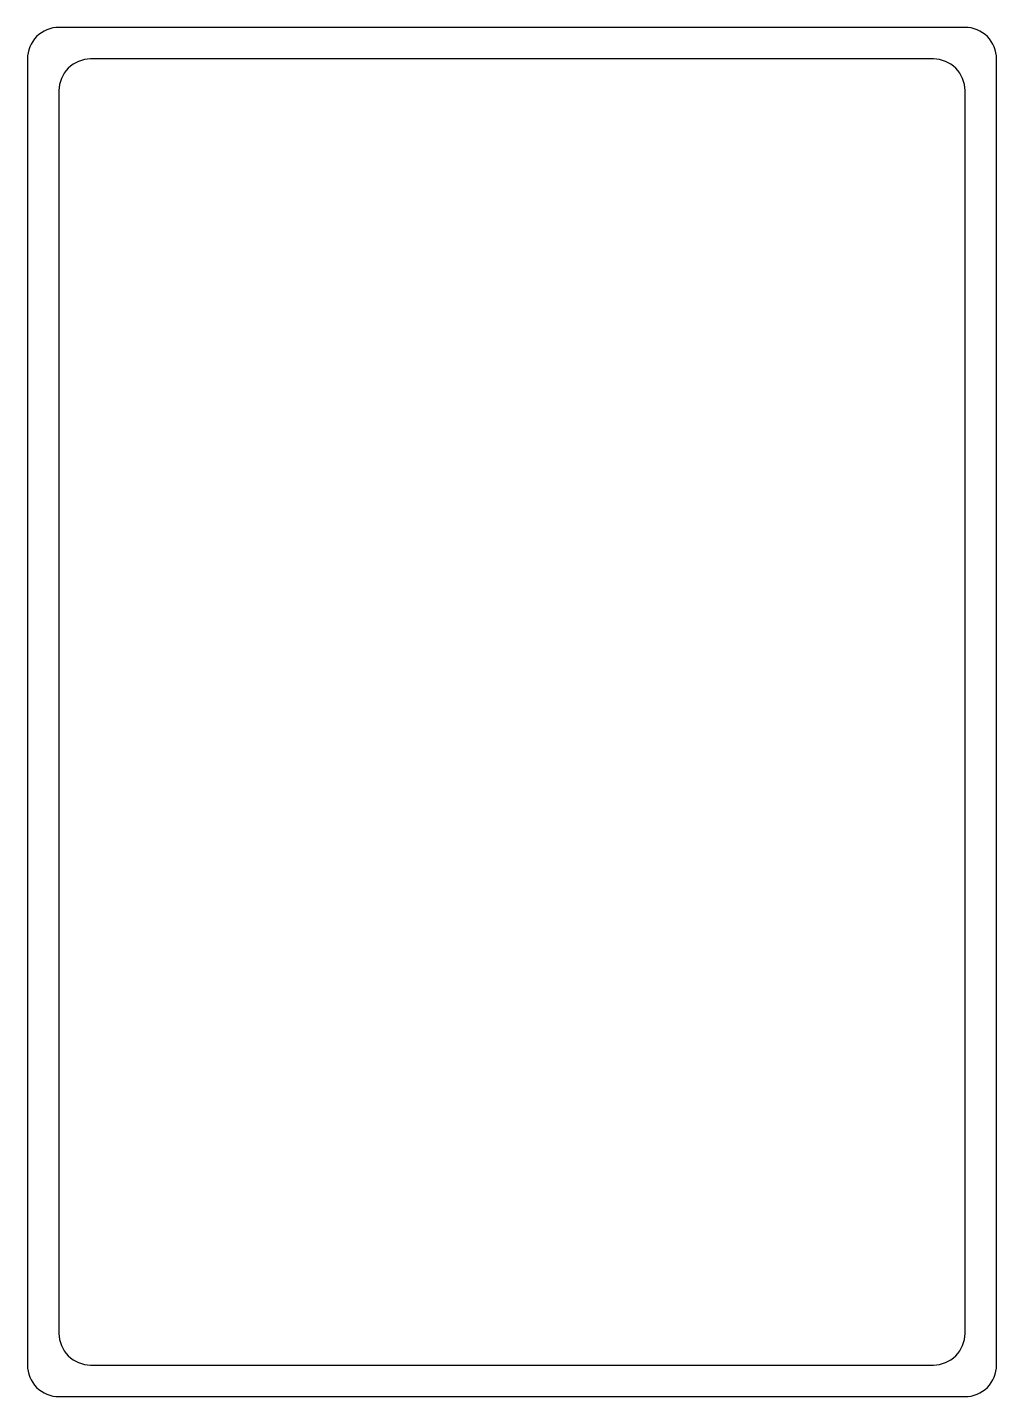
# Model space of a CAD drawing. Header units: millimetres. Extents: x 0 to 460, y 0 to 650.
import ezdxf

# ---------------------------------------------------------------- set-up
doc = ezdxf.new("R2010")
doc.units = ezdxf.units.MM

msp = doc.modelspace()

# ---------------------------------------------------------------- linework, layer by layer
for points in [[(15, 0), (445, 0, 0.414214), (460, 15), (460, 635, 0.414214), (445, 650), (15, 650, 0.414214), (0, 635), (0, 15, 0.414214)], [(30, 15), (430, 15, 0.414214), (445, 30), (445, 620, 0.414214), (430, 635), (30, 635, 0.414214), (15, 620), (15, 30, 0.414214)]]:
    msp.add_lwpolyline(points, format="xyb", close=True)

doc.saveas('drawing.dxf')
